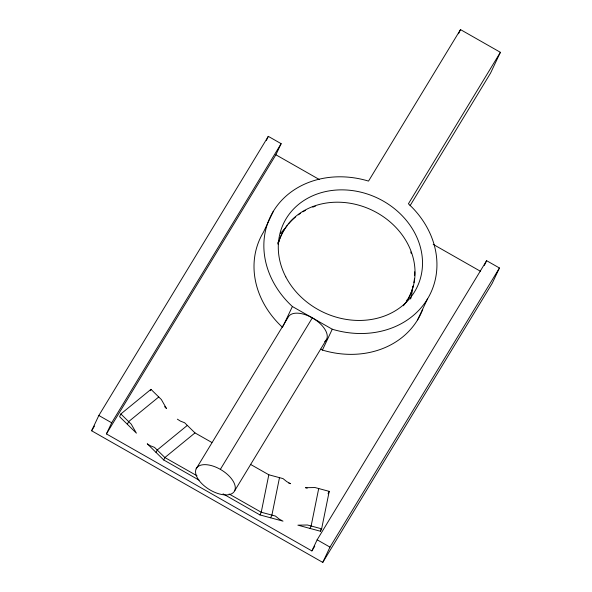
<?xml version="1.0" encoding="UTF-8"?>
<svg xmlns="http://www.w3.org/2000/svg" width="592" height="592" viewBox="0 0 592 592"><rect width="100%" height="100%" fill="white"/><g stroke="black" fill="none" stroke-linecap="round" stroke-linejoin="round"><path stroke-width="0.89" d="M407.067 300.551L407.252 299.485M250.364 464.306L268.82 474.777L261.235 512.235L259.962 514.929L223.073 493.861M279.491 477.655L271.906 515.107L270.633 517.808M318.711 488.533L311.126 525.992L309.979 528.419M307.204 488.171L305.472 487.704L315.018 487.542L329.219 491.367L321.634 528.826L307.433 525L297.894 525.163L320.487 531.253L320.849 529.47M311.888 550.915L317.142 539.8L486.602 260.68L499.448 267.991L492.218 283.272L322.758 562.4L91.612 430.769L98.842 415.48L268.302 136.36L281.141 143.671L275.887 154.786L106.427 433.914L311.888 550.915L314.759 546.187M106.427 433.914L111.681 422.792L281.141 143.671M120.857 413.971L119.577 416.672L136.389 433.152L131.217 424.131L120.857 413.971L150.967 389.344L161.327 399.504L166.5 408.524L164.561 406.63M127.361 424.309L128.642 421.608L158.752 396.98M266.4 140.378L268.302 136.36M150.331 390.698L150.967 389.344M156.066 452.451L157.213 450.024L187.324 425.396M410.056 205.713L490.531 73.156L500.388 52.311L460.502 29.6L368.527 181.093A88.763 75.843 25.3 0 0 273.349 211.277L263.499 232.123A88.763 75.843 25.3 0 0 282.532 327.354M199.016 480.119L163.732 459.969L164.879 457.542L194.99 432.907L211.847 442.468M282.924 326.525L292.381 306.515A88.763 75.843 25.3 0 1 273.349 211.277M458.534 33.766L460.502 29.6M320.82 349.162L322.411 350.072L332.267 329.226A88.763 75.843 25.3 0 0 427.446 299.034A88.763 75.843 25.3 0 0 408.413 203.803L500.388 52.311M328.072 493.795L329.219 491.367M417.589 319.88L427.446 299.034M320.487 531.253L321.634 528.826M322.758 562.4L329.981 547.112L499.448 267.991M484.352 265.438L486.602 260.68M91.612 430.769L94.483 426.04M196.167 468.812L288.134 317.319A22.193 11.485 31.3 0 1 314.796 319.391A22.193 11.485 31.3 0 1 324.727 341.584M220.35 469.36L312.324 317.867M234.691 490.753L326.658 339.26M268.82 474.777L283.02 478.602L286.809 481.666L290.583 483.686L288.815 483.213M259.962 514.929L282.998 521.145L279.224 519.117L275.435 516.061L261.235 512.235L229.119 494.002M197.003 475.768L164.879 457.542L154.519 447.382L150.227 445.702L147.253 443.8L163.732 459.969M275.887 154.786L319.229 179.465M433.196 244.37L480.549 271.336M292.381 306.515L332.267 329.226M98.842 415.48L111.681 422.792M317.142 539.8L329.981 547.112M177.363 419.173L180.338 421.067L184.63 422.755L194.99 432.907M278.218 243.416A71.01 60.673 25.3 0 1 287.349 225.389M288.474 223.998A71.01 60.673 25.3 0 1 295.46 217.064M298.324 214.837A71.01 60.673 25.3 0 1 300.595 213.275M302.949 211.81A71.01 60.673 25.3 0 1 305.376 210.456M312.776 207.141A71.01 60.673 25.3 0 1 315.336 206.253M410.744 252A71.01 60.673 25.3 0 1 411.351 253.672M414.689 271.809A71.01 60.673 25.3 0 1 414.659 275.428M414.4 279.032A71.01 60.673 25.3 0 1 413.897 282.576M413.172 286.04A71.01 60.673 25.3 0 1 407.111 300.684M277.596 243.186A71.01 60.673 25.3 0 1 278.906 240.9M278.099 244.422A71.01 60.673 25.3 0 1 372.768 210.53A71.01 60.673 25.3 0 1 403.367 305.775M280.504 233.507A73.97 63.203 25.3 0 1 284.619 228.941M412.617 286.254A73.97 63.203 25.3 0 1 410.626 298.99M422.747 309.342A88.763 75.843 25.3 0 1 322.411 350.072M198.32 479.394A22.193 11.485 31.3 0 0 232.76 493.077A22.193 11.485 31.3 0 0 215.199 466.873A22.193 11.485 31.3 0 0 198.32 479.394M285.781 276.849A73.97 63.203 25.3 0 0 410.441 297.65A73.97 63.203 25.3 0 0 354.978 190.972A73.97 63.203 25.3 0 0 285.781 276.849"/></g></svg>
